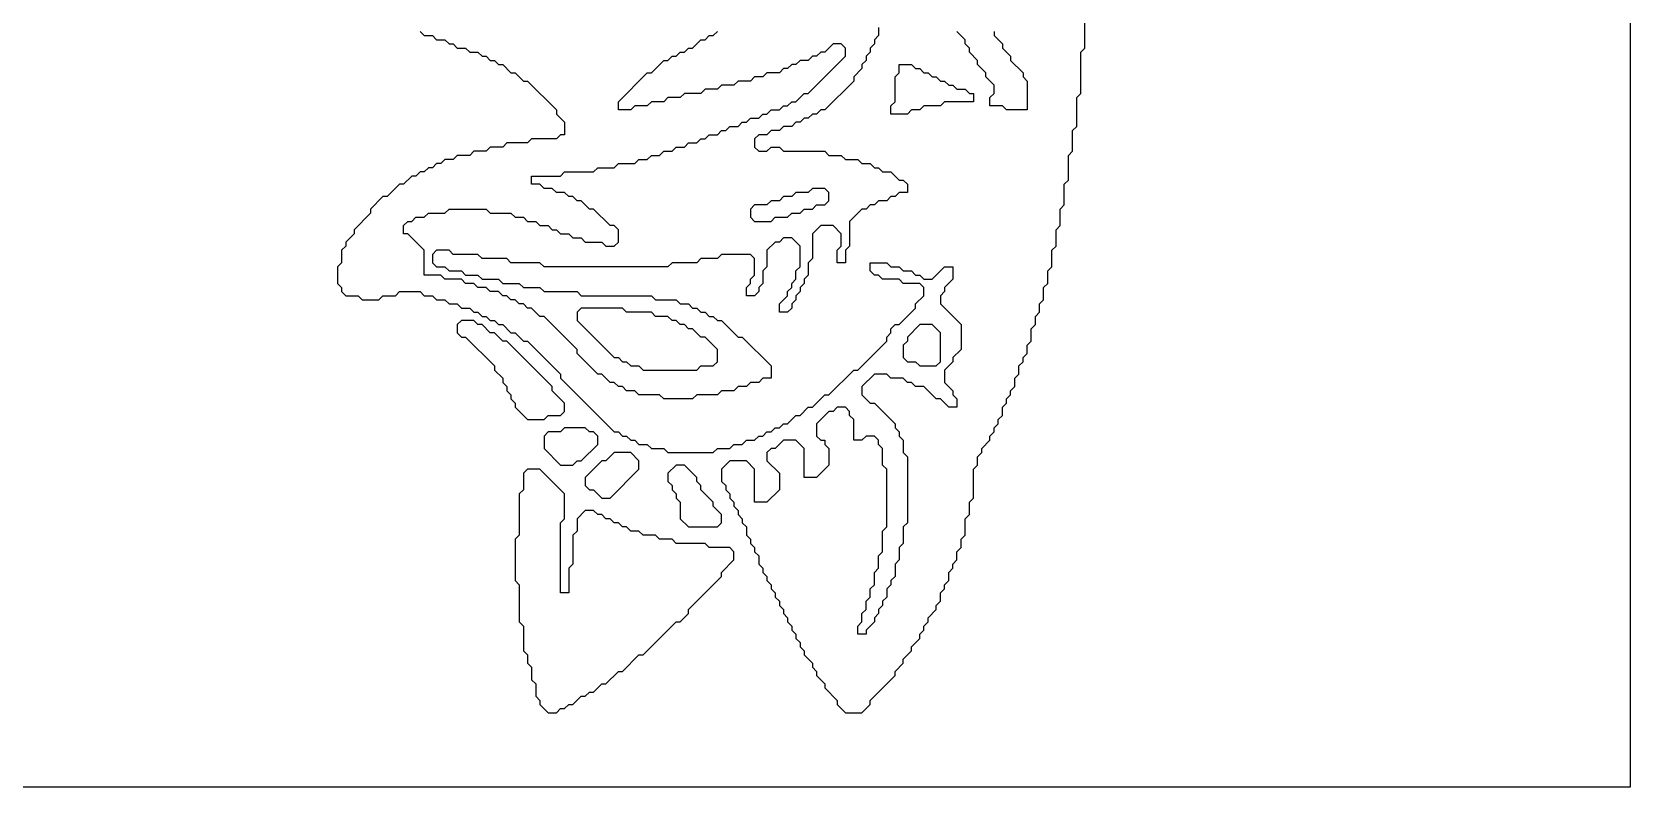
# Model space of a CAD drawing. Header units: metres. Extents: x 0 to 582, y 0 to 511.
# Drawn here: x 195 to 582, y 0 to 182.9 of the extents above; entities that cross this region are included whole.
import ezdxf

# ---------------------------------------------------------------- set-up
doc = ezdxf.new("R2010")
doc.units = ezdxf.units.M

msp = doc.modelspace()

# ---------------------------------------------------------------- linework, layer by layer
for points in [[(0, 0), (0, 511), (0, 511), (582, 511), (582, 511), (582, 0), (582, 0), (0, 0)], [(392, 18), (396, 18), (396, 18), (398, 20), (398, 20), (398, 21), (398, 21), (404, 27), (404, 27), (404, 28), (404, 28), (406, 30), (406, 30), (406, 31), (406, 31), (408, 33), (408, 33), (408, 34), (408, 34), (410, 36), (410, 36), (410, 37), (410, 37), (411, 38), (411, 38), (411, 39), (411, 39), (412, 40), (412, 40), (412, 41), (412, 41), (414, 43), (414, 43), (414, 44), (414, 44), (415, 45), (415, 45), (415, 47), (415, 47), (416, 48), (416, 48), (416, 49), (416, 49), (417, 50), (417, 50), (417, 52), (417, 52), (418, 53), (418, 53), (418, 54), (418, 54), (419, 55), (419, 55), (419, 57), (419, 57), (420, 58), (420, 58), (420, 60), (420, 60), (421, 61), (421, 61), (421, 65), (421, 65), (422, 66), (422, 66), (422, 69), (422, 69), (423, 70), (423, 70), (423, 77), (423, 77), (424, 78), (424, 78), (424, 80), (424, 80), (425, 81), (425, 81), (425, 82), (425, 82), (427, 84), (427, 84), (427, 85), (427, 85), (428, 86), (428, 86), (428, 87), (428, 87), (429, 88), (429, 88), (429, 89), (429, 89), (430, 90), (430, 90), (430, 92), (430, 92), (431, 93), (431, 93), (431, 94), (431, 94), (432, 95), (432, 95), (432, 96), (432, 96), (433, 97), (433, 97), (433, 99), (433, 99), (434, 100), (434, 100), (434, 102), (434, 102), (435, 103), (435, 103), (435, 104), (435, 104), (436, 105), (436, 105), (436, 107), (436, 107), (437, 108), (437, 108), (437, 111), (437, 111), (438, 112), (438, 112), (438, 114), (438, 114), (439, 115), (439, 115), (439, 117), (439, 117), (440, 118), (440, 118), (440, 121), (440, 121), (441, 122), (441, 122), (441, 125), (441, 125), (442, 126), (442, 126), (442, 130), (442, 130), (443, 131), (443, 131), (443, 135), (443, 135), (444, 136), (444, 136), (444, 140), (444, 140), (445, 141), (445, 141), (445, 146), (445, 146), (446, 147), (446, 147), (446, 153), (446, 153), (447, 154), (447, 154), (447, 159), (447, 159), (448, 160), (448, 160), (448, 167), (448, 167), (449, 168), (449, 168), (449, 178), (449, 178), (450, 179), (450, 179), (450, 203)], [(289, 183), (290, 182), (290, 182), (292, 182), (292, 182), (293, 181), (293, 181), (295, 181), (295, 181), (296, 180), (296, 180), (297, 180), (297, 180), (298, 179), (298, 179), (300, 179), (300, 179), (301, 178), (301, 178), (303, 178), (303, 178), (304, 177), (304, 177), (305, 177), (305, 177), (306, 176), (306, 176), (307, 176), (307, 176), (308, 175), (308, 175), (309, 175), (309, 175), (311, 173), (311, 173), (312, 173), (312, 173), (314, 171), (314, 171), (315, 171), (315, 171), (322, 164), (322, 164), (322, 163), (322, 163), (324, 161), (324, 161), (324, 158), (324, 158), (323, 158), (323, 158), (322, 157), (322, 157), (316, 157), (316, 157), (315, 156), (315, 156), (310, 156), (310, 156), (309, 155), (309, 155), (306, 155), (306, 155), (305, 154), (305, 154), (302, 154), (302, 154), (301, 153), (301, 153), (298, 153), (298, 153), (297, 152), (297, 152), (295, 152), (295, 152), (294, 151), (294, 151), (293, 151), (293, 151), (292, 150), (292, 150), (291, 150), (291, 150), (290, 149), (290, 149), (289, 149), (289, 149), (288, 148), (288, 148), (287, 148), (287, 148), (285, 146), (285, 146), (284, 146), (284, 146), (281, 143), (281, 143), (280, 143), (280, 143), (277, 140), (277, 140), (277, 139), (277, 139), (273, 135), (273, 135), (273, 134), (273, 134), (271, 132), (271, 132), (271, 131), (271, 131), (270, 130), (270, 130), (270, 127), (270, 127), (269, 126), (269, 126), (269, 122), (269, 122), (270, 121), (270, 121), (270, 120), (270, 120), (271, 119), (271, 119), (274, 119), (274, 119), (275, 118), (275, 118), (279, 118), (279, 118), (280, 119), (280, 119), (283, 119), (283, 119), (284, 120), (284, 120), (289, 120), (289, 120), (290, 119), (290, 119), (292, 119), (292, 119), (293, 118), (293, 118), (295, 118), (295, 118), (296, 117), (296, 117), (298, 117), (298, 117), (299, 116), (299, 116), (301, 116), (301, 116), (302, 115), (302, 115), (303, 115), (303, 115), (304, 114), (304, 114), (305, 114), (305, 114), (306, 113), (306, 113), (307, 113), (307, 113), (308, 112), (308, 112), (309, 112), (309, 112), (311, 110), (311, 110), (312, 110), (312, 110), (314, 108), (314, 108), (315, 108), (315, 108), (323, 100), (323, 100), (323, 99), (323, 99), (336, 86), (336, 86), (337, 86), (337, 86), (338, 85), (338, 85), (339, 85), (339, 85), (340, 84), (340, 84), (341, 84), (341, 84), (342, 83), (342, 83), (344, 83), (344, 83), (345, 82), (345, 82), (348, 82), (348, 82), (349, 81), (349, 81), (360, 81), (360, 81), (361, 82), (361, 82), (364, 82), (364, 82), (365, 83), (365, 83), (367, 83), (367, 83), (368, 84), (368, 84), (370, 84), (370, 84), (371, 85), (371, 85), (372, 85), (372, 85), (373, 86), (373, 86), (374, 86), (374, 86), (375, 87), (375, 87), (376, 87), (376, 87), (377, 88), (377, 88), (378, 88), (378, 88), (380, 90), (380, 90), (381, 90), (381, 90), (383, 92), (383, 92), (384, 92), (384, 92), (387, 95), (387, 95), (388, 95), (388, 95), (394, 101), (394, 101), (395, 101), (395, 101), (402, 108), (402, 108), (402, 109), (402, 109), (403, 110), (403, 110), (403, 111), (403, 111), (404, 112), (404, 112), (405, 112), (405, 112), (409, 116), (409, 116), (409, 117), (409, 117), (411, 119), (411, 119), (411, 121), (411, 121), (410, 122), (410, 122), (406, 122), (406, 122), (405, 123), (405, 123), (401, 123), (401, 123), (400, 124), (400, 124), (399, 124), (399, 124), (398, 125), (398, 125), (398, 127), (398, 127), (402, 127), (402, 127), (403, 126), (403, 126), (405, 126), (405, 126), (406, 125), (406, 125), (408, 125), (408, 125), (409, 124), (409, 124), (410, 124), (410, 124), (411, 123), (411, 123), (413, 123), (413, 123), (416, 126), (416, 126), (418, 126), (418, 126), (418, 123), (418, 123), (416, 121), (416, 121), (416, 120), (416, 120), (415, 119), (415, 119), (415, 117), (415, 117), (420, 112), (420, 112), (420, 106), (420, 106), (418, 104), (418, 104), (418, 103), (418, 103), (416, 101), (416, 101), (416, 98), (416, 98), (418, 96), (418, 96), (418, 95), (418, 95), (419, 94), (419, 94), (419, 92), (419, 92), (417, 92), (417, 92), (415, 94), (415, 94), (414, 94), (414, 94), (411, 97), (411, 97), (409, 97), (409, 97), (408, 98), (408, 98), (407, 98), (407, 98), (406, 99), (406, 99), (403, 99), (403, 99), (402, 100), (402, 100), (399, 100), (399, 100), (396, 97), (396, 97), (396, 95), (396, 95), (398, 93), (398, 93), (399, 93), (399, 93), (404, 88), (404, 88), (404, 87), (404, 87), (405, 86), (405, 86), (405, 85), (405, 85), (406, 84), (406, 84), (406, 81), (406, 81), (407, 80), (407, 80), (407, 64), (407, 64), (406, 63), (406, 63), (406, 59), (406, 59), (405, 58), (405, 58), (405, 55), (405, 55), (404, 54), (404, 54), (404, 51), (404, 51), (403, 50), (403, 50), (403, 49), (403, 49), (402, 48), (402, 48), (402, 46), (402, 46), (401, 45), (401, 45), (401, 44), (401, 44), (400, 43), (400, 43), (400, 42), (400, 42), (399, 41), (399, 41), (399, 40), (399, 40), (397, 38), (397, 38), (397, 37), (397, 37), (395, 37), (395, 37), (395, 39), (395, 39), (396, 40), (396, 40), (396, 42), (396, 42), (397, 43), (397, 43), (397, 45), (397, 45), (398, 46), (398, 46), (398, 48), (398, 48), (399, 49), (399, 49), (399, 52), (399, 52), (400, 53), (400, 53), (400, 56), (400, 56), (401, 57), (401, 57), (401, 62), (401, 62), (402, 63), (402, 63), (402, 77), (402, 77), (401, 78), (401, 78), (401, 82), (401, 82), (400, 83), (400, 83), (400, 84), (400, 84), (399, 85), (399, 85), (397, 85), (397, 85), (396, 84), (396, 84), (394, 84), (394, 84), (394, 89), (394, 89), (393, 90), (393, 90), (393, 91), (393, 91), (392, 92), (392, 92), (390, 92), (390, 92), (389, 91), (389, 91), (388, 91), (388, 91), (385, 88), (385, 88), (385, 85), (385, 85), (386, 84), (386, 84), (387, 84), (387, 84), (387, 83), (387, 83), (388, 82), (388, 82), (388, 78), (388, 78), (385, 75), (385, 75), (382, 75), (382, 75), (382, 82), (382, 82), (380, 84), (380, 84), (377, 84), (377, 84), (375, 82), (375, 82), (374, 82), (374, 82), (373, 81), (373, 81), (373, 79), (373, 79), (376, 76), (376, 76), (376, 72), (376, 72), (373, 69), (373, 69), (370, 69), (370, 69), (370, 77), (370, 77), (368, 79), (368, 79), (364, 79), (364, 79), (362, 77), (362, 77), (362, 74), (362, 74), (363, 73), (363, 73), (363, 72), (363, 72), (364, 71), (364, 71), (364, 70), (364, 70), (365, 69), (365, 69), (365, 68), (365, 68), (366, 67), (366, 67), (366, 66), (366, 66), (367, 65), (367, 65), (367, 64), (367, 64), (368, 63), (368, 63), (368, 61), (368, 61), (369, 60), (369, 60), (369, 59), (369, 59), (370, 58), (370, 58), (370, 57), (370, 57), (371, 56), (371, 56), (371, 54), (371, 54), (372, 53), (372, 53), (372, 52), (372, 52), (373, 51), (373, 51), (373, 50), (373, 50), (374, 49), (374, 49), (374, 48), (374, 48), (375, 47), (375, 47), (375, 46), (375, 46), (376, 45), (376, 45), (376, 44), (376, 44), (377, 43), (377, 43), (377, 42), (377, 42), (378, 41), (378, 41), (378, 40), (378, 40), (379, 39), (379, 39), (379, 38), (379, 38), (380, 37), (380, 37), (380, 36), (380, 36), (381, 35), (381, 35), (381, 34), (381, 34), (382, 33), (382, 33), (382, 32), (382, 32), (384, 30), (384, 30), (384, 29), (384, 29), (385, 28), (385, 28), (385, 27), (385, 27), (387, 25), (387, 25), (387, 24), (387, 24), (390, 21), (390, 21), (390, 20), (390, 20), (392, 18)], [(348, 94), (347, 95), (347, 95), (342, 95), (342, 95), (341, 96), (341, 96), (339, 96), (339, 96), (338, 97), (338, 97), (337, 97), (337, 97), (336, 98), (336, 98), (335, 98), (335, 98), (333, 100), (333, 100), (332, 100), (332, 100), (327, 105), (327, 105), (327, 106), (327, 106), (319, 114), (319, 114), (318, 114), (318, 114), (316, 116), (316, 116), (315, 116), (315, 116), (314, 117), (314, 117), (313, 117), (313, 117), (312, 118), (312, 118), (311, 118), (311, 118), (310, 119), (310, 119), (309, 119), (309, 119), (308, 120), (308, 120), (306, 120), (306, 120), (305, 121), (305, 121), (303, 121), (303, 121), (302, 122), (302, 122), (300, 122), (300, 122), (299, 123), (299, 123), (295, 123), (295, 123), (294, 124), (294, 124), (290, 124), (290, 124), (290, 130), (290, 130), (286, 134), (286, 134), (285, 134), (285, 134), (285, 136), (285, 136), (286, 137), (286, 137), (287, 137), (287, 137), (288, 138), (288, 138), (290, 138), (290, 138), (291, 139), (291, 139), (295, 139), (295, 139), (296, 140), (296, 140), (305, 140), (305, 140), (306, 139), (306, 139), (311, 139), (311, 139), (312, 138), (312, 138), (314, 138), (314, 138), (315, 137), (315, 137), (317, 137), (317, 137), (318, 136), (318, 136), (320, 136), (320, 136), (321, 135), (321, 135), (322, 135), (322, 135), (323, 134), (323, 134), (325, 134), (325, 134), (326, 133), (326, 133), (328, 133), (328, 133), (329, 132), (329, 132), (333, 132), (333, 132), (334, 131), (334, 131), (336, 131), (336, 131), (337, 132), (337, 132), (337, 135), (337, 135), (336, 136), (336, 136), (335, 136), (335, 136), (331, 140), (331, 140), (330, 140), (330, 140), (328, 142), (328, 142), (327, 142), (327, 142), (326, 143), (326, 143), (325, 143), (325, 143), (324, 144), (324, 144), (322, 144), (322, 144), (321, 145), (321, 145), (319, 145), (319, 145), (318, 146), (318, 146), (316, 146), (316, 146), (316, 148), (316, 148), (323, 148), (323, 148), (324, 149), (324, 149), (331, 149), (331, 149), (332, 150), (332, 150), (336, 150), (336, 150), (337, 151), (337, 151), (341, 151), (341, 151), (342, 152), (342, 152), (344, 152), (344, 152), (345, 153), (345, 153), (347, 153), (347, 153), (348, 154), (348, 154), (350, 154), (350, 154), (351, 155), (351, 155), (353, 155), (353, 155), (354, 156), (354, 156), (356, 156), (356, 156), (357, 157), (357, 157), (358, 157), (358, 157), (359, 158), (359, 158), (361, 158), (361, 158), (362, 159), (362, 159), (363, 159), (363, 159), (364, 160), (364, 160), (366, 160), (366, 160), (367, 161), (367, 161), (368, 161), (368, 161), (369, 162), (369, 162), (371, 162), (371, 162), (372, 163), (372, 163), (373, 163), (373, 163), (374, 164), (374, 164), (376, 164), (376, 164), (377, 165), (377, 165), (378, 165), (378, 165), (379, 166), (379, 166), (380, 166), (380, 166), (382, 168), (382, 168), (383, 168), (383, 168), (392, 177), (392, 177), (392, 179), (392, 179), (391, 180), (391, 180), (389, 180), (389, 180), (387, 178), (387, 178), (386, 178), (386, 178), (385, 177), (385, 177), (384, 177), (384, 177), (383, 176), (383, 176), (381, 176), (381, 176), (380, 175), (380, 175), (379, 175), (379, 175), (378, 174), (378, 174), (377, 174), (377, 174), (376, 173), (376, 173), (373, 173), (373, 173), (372, 172), (372, 172), (370, 172), (370, 172), (369, 171), (369, 171), (366, 171), (366, 171), (365, 170), (365, 170), (362, 170), (362, 170), (361, 169), (361, 169), (358, 169), (358, 169), (357, 168), (357, 168), (353, 168), (353, 168), (352, 167), (352, 167), (349, 167), (349, 167), (348, 166), (348, 166), (345, 166), (345, 166), (344, 165), (344, 165), (341, 165), (341, 165), (340, 164), (340, 164), (337, 164), (337, 164), (337, 166), (337, 166), (344, 173), (344, 173), (345, 173), (345, 173), (348, 176), (348, 176), (349, 176), (349, 176), (350, 177), (350, 177), (351, 177), (351, 177), (352, 178), (352, 178), (353, 178), (353, 178), (354, 179), (354, 179), (355, 179), (355, 179), (357, 181), (357, 181), (358, 181), (358, 181), (359, 182), (359, 182), (360, 182), (360, 182), (361, 183)], [(400, 184), (400, 182), (400, 182), (399, 181), (399, 181), (399, 180), (399, 180), (398, 179), (398, 179), (398, 178), (398, 178), (397, 177), (397, 177), (397, 176), (397, 176), (396, 175), (396, 175), (396, 174), (396, 174), (394, 172), (394, 172), (394, 171), (394, 171), (387, 164), (387, 164), (386, 164), (386, 164), (385, 163), (385, 163), (384, 163), (384, 163), (383, 162), (383, 162), (382, 162), (382, 162), (381, 161), (381, 161), (380, 161), (380, 161), (379, 160), (379, 160), (377, 160), (377, 160), (376, 159), (376, 159), (374, 159), (374, 159), (373, 158), (373, 158), (371, 158), (371, 158), (370, 157), (370, 157), (370, 155), (370, 155), (371, 154), (371, 154), (373, 154), (373, 154), (374, 155), (374, 155), (376, 155), (376, 155), (377, 154), (377, 154), (387, 154), (387, 154), (388, 153), (388, 153), (391, 153), (391, 153), (392, 152), (392, 152), (395, 152), (395, 152), (396, 151), (396, 151), (398, 151), (398, 151), (399, 150), (399, 150), (400, 150), (400, 150), (401, 149), (401, 149), (403, 149), (403, 149), (405, 147), (405, 147), (406, 147), (406, 147), (407, 146), (407, 146), (407, 144), (407, 144), (405, 144), (405, 144), (404, 143), (404, 143), (403, 143), (403, 143), (402, 142), (402, 142), (400, 142), (400, 142), (399, 141), (399, 141), (398, 141), (398, 141), (397, 140), (397, 140), (396, 140), (396, 140), (393, 137), (393, 137), (393, 131), (393, 131), (392, 130), (392, 130), (392, 127), (392, 127), (390, 127), (390, 127), (390, 130), (390, 130), (391, 131), (391, 131), (391, 134), (391, 134), (389, 136), (389, 136), (386, 136), (386, 136), (384, 134), (384, 134), (384, 128), (384, 128), (383, 127), (383, 127), (383, 124), (383, 124), (382, 123), (382, 123), (382, 122), (382, 122), (381, 121), (381, 121), (381, 120), (381, 120), (380, 119), (380, 119), (380, 118), (380, 118), (379, 117), (379, 117), (379, 116), (379, 116), (378, 115), (378, 115), (376, 115), (376, 115), (376, 117), (376, 117), (378, 119), (378, 119), (378, 120), (378, 120), (379, 121), (379, 121), (379, 122), (379, 122), (380, 123), (380, 123), (380, 125), (380, 125), (381, 126), (381, 126), (381, 131), (381, 131), (379, 133), (379, 133), (377, 133), (377, 133), (376, 132), (376, 132), (375, 132), (375, 132), (373, 130), (373, 130), (373, 126), (373, 126), (372, 125), (372, 125), (372, 122), (372, 122), (371, 121), (371, 121), (371, 120), (371, 120), (370, 119), (370, 119), (368, 119), (368, 119), (368, 121), (368, 121), (369, 122), (369, 122), (369, 123), (369, 123), (370, 124), (370, 124), (370, 128), (370, 128), (369, 129), (369, 129), (362, 129), (362, 129), (361, 128), (361, 128), (357, 128), (357, 128), (356, 127), (356, 127), (350, 127), (350, 127), (349, 126), (349, 126), (319, 126), (319, 126), (318, 127), (318, 127), (311, 127), (311, 127), (310, 128), (310, 128), (304, 128), (304, 128), (303, 129), (303, 129), (297, 129), (297, 129), (296, 130), (296, 130), (293, 130), (293, 130), (292, 129), (292, 129), (292, 127), (292, 127), (293, 126), (293, 126), (295, 126), (295, 126), (296, 125), (296, 125), (299, 125), (299, 125), (300, 124), (300, 124), (303, 124), (303, 124), (304, 123), (304, 123), (308, 123), (308, 123), (309, 122), (309, 122), (313, 122), (313, 122), (314, 121), (314, 121), (318, 121), (318, 121), (319, 120), (319, 120), (327, 120), (327, 120), (328, 119), (328, 119), (345, 119), (345, 119), (346, 118), (346, 118), (351, 118), (351, 118), (352, 117), (352, 117), (354, 117), (354, 117), (355, 116), (355, 116), (356, 116), (356, 116), (357, 115), (357, 115), (358, 115), (358, 115), (359, 114), (359, 114), (360, 114), (360, 114), (361, 113), (361, 113), (362, 113), (362, 113), (366, 109), (366, 109), (367, 109), (367, 109), (374, 102), (374, 102), (374, 99), (374, 99), (372, 99), (372, 99), (371, 98), (371, 98), (369, 98), (369, 98), (368, 97), (368, 97), (366, 97), (366, 97), (365, 96), (365, 96), (362, 96), (362, 96), (361, 95), (361, 95), (356, 95), (356, 95), (355, 94), (355, 94), (348, 94)], [(428, 183), (428, 182), (428, 182), (430, 180), (430, 180), (430, 179), (430, 179), (432, 177), (432, 177), (432, 176), (432, 176), (435, 173), (435, 173), (435, 172), (435, 172), (436, 171), (436, 171), (436, 164), (436, 164), (431, 164), (431, 164), (430, 165), (430, 165), (427, 165), (427, 165), (427, 167), (427, 167), (428, 168), (428, 168), (428, 170), (428, 170), (426, 172), (426, 172), (426, 173), (426, 173), (424, 175), (424, 175), (424, 176), (424, 176), (422, 178), (422, 178), (422, 179), (422, 179), (421, 180), (421, 180), (421, 181), (421, 181), (419, 183)], [(403, 163), (403, 165), (403, 165), (404, 166), (404, 166), (404, 172), (404, 172), (405, 173), (405, 173), (405, 175), (405, 175), (408, 175), (408, 175), (409, 174), (409, 174), (410, 174), (410, 174), (411, 173), (411, 173), (412, 173), (412, 173), (413, 172), (413, 172), (414, 172), (414, 172), (415, 171), (415, 171), (416, 171), (416, 171), (417, 170), (417, 170), (418, 170), (418, 170), (419, 169), (419, 169), (421, 169), (421, 169), (422, 168), (422, 168), (423, 168), (423, 168), (423, 166), (423, 166), (416, 166), (416, 166), (415, 165), (415, 165), (411, 165), (411, 165), (410, 164), (410, 164), (408, 164), (408, 164), (407, 163), (407, 163), (403, 163)], [(369, 138), (370, 137), (370, 137), (374, 137), (374, 137), (375, 138), (375, 138), (378, 138), (378, 138), (379, 139), (379, 139), (381, 139), (381, 139), (382, 140), (382, 140), (384, 140), (384, 140), (385, 141), (385, 141), (387, 141), (387, 141), (388, 142), (388, 142), (388, 144), (388, 144), (387, 145), (387, 145), (384, 145), (384, 145), (383, 144), (383, 144), (380, 144), (380, 144), (379, 143), (379, 143), (377, 143), (377, 143), (376, 142), (376, 142), (374, 142), (374, 142), (373, 141), (373, 141), (370, 141), (370, 141), (369, 140), (369, 140), (369, 138)], [(315, 89), (319, 89), (319, 89), (320, 90), (320, 90), (323, 90), (323, 90), (324, 91), (324, 91), (324, 93), (324, 93), (321, 96), (321, 96), (321, 97), (321, 97), (310, 108), (310, 108), (309, 108), (309, 108), (307, 110), (307, 110), (306, 110), (306, 110), (304, 112), (304, 112), (303, 112), (303, 112), (302, 113), (302, 113), (299, 113), (299, 113), (298, 112), (298, 112), (298, 110), (298, 110), (299, 109), (299, 109), (300, 109), (300, 109), (307, 102), (307, 102), (307, 101), (307, 101), (309, 99), (309, 99), (309, 98), (309, 98), (310, 97), (310, 97), (310, 96), (310, 96), (311, 95), (311, 95), (311, 94), (311, 94), (312, 93), (312, 93), (312, 92), (312, 92), (315, 89)], [(342, 102), (343, 101), (343, 101), (356, 101), (356, 101), (357, 102), (357, 102), (360, 102), (360, 102), (361, 103), (361, 103), (361, 106), (361, 106), (358, 109), (358, 109), (357, 109), (357, 109), (355, 111), (355, 111), (354, 111), (354, 111), (353, 112), (353, 112), (352, 112), (352, 112), (351, 113), (351, 113), (350, 113), (350, 113), (349, 114), (349, 114), (346, 114), (346, 114), (345, 115), (345, 115), (339, 115), (339, 115), (338, 116), (338, 116), (328, 116), (328, 116), (327, 115), (327, 115), (327, 113), (327, 113), (336, 104), (336, 104), (337, 104), (337, 104), (338, 103), (338, 103), (339, 103), (339, 103), (340, 102), (340, 102), (342, 102)], [(409, 103), (410, 102), (410, 102), (414, 102), (414, 102), (415, 103), (415, 103), (415, 110), (415, 110), (413, 112), (413, 112), (410, 112), (410, 112), (407, 109), (407, 109), (407, 108), (407, 108), (406, 107), (406, 107), (406, 104), (406, 104), (407, 103), (407, 103), (409, 103)], [(323, 78), (326, 78), (326, 78), (327, 79), (327, 79), (328, 79), (328, 79), (332, 83), (332, 83), (332, 85), (332, 85), (331, 86), (331, 86), (330, 86), (330, 86), (329, 87), (329, 87), (324, 87), (324, 87), (323, 86), (323, 86), (320, 86), (320, 86), (319, 85), (319, 85), (319, 82), (319, 82), (323, 78)], [(333, 70), (335, 70), (335, 70), (342, 77), (342, 77), (342, 79), (342, 79), (340, 81), (340, 81), (336, 81), (336, 81), (334, 79), (334, 79), (333, 79), (333, 79), (329, 75), (329, 75), (329, 73), (329, 73), (330, 72), (330, 72), (331, 72), (331, 72), (333, 70)], [(354, 63), (361, 63), (361, 63), (362, 64), (362, 64), (362, 66), (362, 66), (360, 68), (360, 68), (360, 69), (360, 69), (357, 72), (357, 72), (357, 73), (357, 73), (356, 74), (356, 74), (356, 75), (356, 75), (353, 78), (353, 78), (351, 78), (351, 78), (349, 76), (349, 76), (349, 74), (349, 74), (350, 73), (350, 73), (350, 72), (350, 72), (351, 71), (351, 71), (351, 70), (351, 70), (352, 69), (352, 69), (352, 65), (352, 65), (354, 63)], [(320, 18), (322, 18), (322, 18), (323, 19), (323, 19), (324, 19), (324, 19), (325, 20), (325, 20), (326, 20), (326, 20), (328, 22), (328, 22), (329, 22), (329, 22), (330, 23), (330, 23), (331, 23), (331, 23), (333, 25), (333, 25), (334, 25), (334, 25), (337, 28), (337, 28), (338, 28), (338, 28), (342, 32), (342, 32), (343, 32), (343, 32), (351, 40), (351, 40), (352, 40), (352, 40), (354, 42), (354, 42), (354, 43), (354, 43), (362, 51), (362, 51), (362, 52), (362, 52), (365, 55), (365, 55), (365, 57), (365, 57), (364, 58), (364, 58), (359, 58), (359, 58), (358, 59), (358, 59), (351, 59), (351, 59), (350, 60), (350, 60), (347, 60), (347, 60), (346, 61), (346, 61), (343, 61), (343, 61), (342, 62), (342, 62), (340, 62), (340, 62), (339, 63), (339, 63), (338, 63), (338, 63), (337, 64), (337, 64), (336, 64), (336, 64), (335, 65), (335, 65), (334, 65), (334, 65), (333, 66), (333, 66), (332, 66), (332, 66), (331, 67), (331, 67), (329, 67), (329, 67), (327, 65), (327, 65), (327, 62), (327, 62), (326, 61), (326, 61), (326, 54), (326, 54), (325, 53), (325, 53), (325, 47), (325, 47), (323, 47), (323, 47), (323, 64), (323, 64), (324, 65), (324, 65), (324, 71), (324, 71), (318, 77), (318, 77), (315, 77), (315, 77), (314, 76), (314, 76), (314, 72), (314, 72), (313, 71), (313, 71), (313, 61), (313, 61), (312, 60), (312, 60), (312, 50), (312, 50), (313, 49), (313, 49), (313, 40), (313, 40), (314, 39), (314, 39), (314, 33), (314, 33), (315, 32), (315, 32), (315, 30), (315, 30), (316, 29), (316, 29), (316, 26), (316, 26), (317, 25), (317, 25), (317, 22), (317, 22), (318, 21), (318, 21), (318, 20), (318, 20), (320, 18)]]:
    msp.add_lwpolyline(points)

doc.saveas('drawing.dxf')
